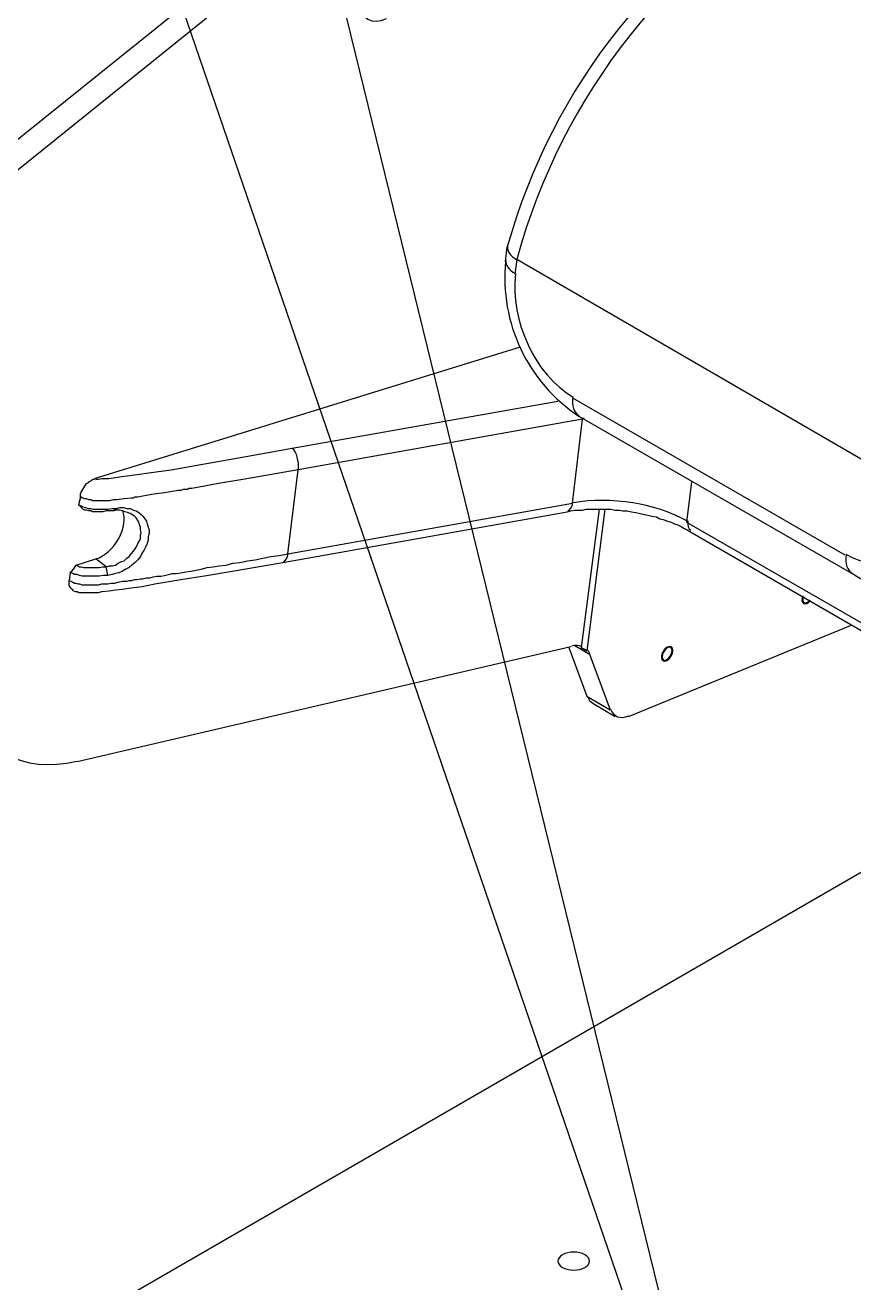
# Model space of a CAD drawing. Header units: millimetres. Extents: x 2758 to 41047, y 670 to 17125.
# Drawn here: x 34282 to 34685, y 7506 to 8117 of the extents above; entities that cross this region are included whole.
import ezdxf

# ---------------------------------------------------------------- set-up
doc = ezdxf.new("R2010")
doc.units = ezdxf.units.MM
doc.layers.add('PDF2_Geometría', color=7, linetype='Continuous')

# ---------------------------------------------------------------- blocks, each defined once
blk = doc.blocks.new('OH3A1-1$-$ASSY$$CENTER$TUB_-_v2$-$copia')
at = {"layer": 'PDF2_Geometría', "lineweight": -3}
for points in [[(14.6566, 8.9168), (13.1134, 15.2057)], [(14.6375, 8.8976), (13.1392, 13.2624)], [(14.6808, 10.645), (13.9792, 10.0809)], [(14.4033, 10.4508), (13.9592, 10.0942)], [(14.4833, 10.0158), (14.485, 10.03)], [(14.89, 9.7742), (14.8917, 9.7875), (14.4942, 10.0175), (14.4925, 10.0033)], [(19.6091, 9.9633), (15.8967, 7.8201), (14.041, 8.8917), (14.041, 8.9675), (14.8509, 9.435)], [(14.4975, 9.9325), (14.0842, 9.805)], [(14.2758, 9.8342), (14.5342, 9.88)], [(14.5483, 9.8833), (14.8133, 9.7308)], [(14.2717, 9.7317), (14.5483, 9.7808), (14.5583, 9.8625), (14.2817, 9.8133)], [(14.8917, 9.7042), (14.8875, 9.7033), (14.8825, 9.7017), (14.8783, 9.7008), (14.8733, 9.7), (14.8692, 9.6992), (14.8642, 9.6992), (14.8592, 9.7), (14.855, 9.7), (14.85, 9.7008), (14.8458, 9.7017), (14.8408, 9.7033), (14.8367, 9.7042), (14.8325, 9.7058), (14.8283, 9.7075), (14.8242, 9.71), (14.82, 9.7125), (14.555, 9.865)], [(14.0842, 9.805), (14.0858, 9.8042), (14.0875, 9.8042), (14.0908, 9.805), (14.0942, 9.805), (14.0975, 9.805), (14.1042, 9.8058), (14.11, 9.8067), (14.1158, 9.8075), (14.1225, 9.8083), (14.1342, 9.81), (14.1458, 9.8117), (14.1583, 9.8133), (14.1817, 9.8175), (14.2292, 9.8258), (14.2758, 9.8342)], [(14.0592, 9.7058), (14.0608, 9.705), (14.0625, 9.7042), (14.0642, 9.7033), (14.0658, 9.7033), (14.0675, 9.7025), (14.0692, 9.7025), (14.0717, 9.7017), (14.0733, 9.7017), (14.075, 9.7017), (14.0767, 9.7017), (14.0783, 9.7017), (14.08, 9.7017), (14.0817, 9.7017), (14.0833, 9.7017), (14.0858, 9.7017), (14.0875, 9.7017), (14.0908, 9.7025), (14.0933, 9.7025), (14.0967, 9.7025), (14.1, 9.7033), (14.1033, 9.7033), (14.1067, 9.7042), (14.1108, 9.705), (14.115, 9.705), (14.1175, 9.7058), (14.12, 9.7058), (14.1225, 9.7067), (14.125, 9.7067), (14.1283, 9.7075), (14.1308, 9.7075), (14.1342, 9.7083), (14.1375, 9.7083), (14.1408, 9.7092), (14.1442, 9.71), (14.1483, 9.71), (14.1517, 9.7108), (14.1558, 9.7117), (14.1592, 9.7125), (14.1633, 9.7125), (14.1675, 9.7133), (14.1725, 9.7142), (14.1775, 9.715), (14.1825, 9.7158), (14.1875, 9.7167), (14.1933, 9.7183), (14.1992, 9.7192), (14.205, 9.72), (14.2117, 9.7208), (14.2183, 9.7225), (14.225, 9.7233), (14.2325, 9.725), (14.24, 9.7258), (14.2475, 9.7275), (14.255, 9.7292), (14.2633, 9.73), (14.2717, 9.7317), (14.2817, 9.8133), (14.23, 9.8042), (14.2042, 9.8), (14.1908, 9.7975), (14.1783, 9.795), (14.1758, 9.795), (14.1742, 9.7942), (14.1733, 9.7942), (14.1725, 9.7942), (14.1717, 9.7942), (14.17, 9.7942), (14.1675, 9.7933), (14.1667, 9.7933), (14.165, 9.7933), (14.1517, 9.7908), (14.1392, 9.7892), (14.1258, 9.7867), (14.125, 9.7867), (14.1242, 9.7867), (14.1233, 9.7867), (14.1225, 9.7867), (14.1217, 9.7858), (14.12, 9.7858), (14.1192, 9.7858), (14.1125, 9.785), (14.105, 9.7842), (14.1017, 9.7842), (14.0983, 9.7833), (14.0958, 9.7833), (14.095, 9.7833), (14.0942, 9.7833), (14.0925, 9.7833), (14.0908, 9.7833), (14.0892, 9.7833), (14.0875, 9.7833), (14.0858, 9.7833), (14.0833, 9.7833), (14.0825, 9.7833), (14.0817, 9.7833), (14.08, 9.7842), (14.0783, 9.7842), (14.0758, 9.785), (14.0742, 9.785), (14.0725, 9.7858), (14.0708, 9.7867), (14.07, 9.7867)], [(14.07, 9.7867), (14.07, 9.7883), (14.07, 9.79), (14.0708, 9.7917), (14.0717, 9.7933), (14.0725, 9.7942), (14.0733, 9.7958), (14.0742, 9.7975), (14.075, 9.7983), (14.0758, 9.8), (14.0775, 9.8008), (14.0783, 9.8017), (14.08, 9.8025), (14.0808, 9.8033), (14.0825, 9.8042), (14.0833, 9.8042), (14.0842, 9.805)], [(14.6642, 9.8017), (14.6592, 9.7625)], [(14.07, 9.7867), (14.0683, 9.7792), (14.0708, 9.7783), (14.0725, 9.7775), (14.075, 9.7767), (14.0775, 9.7758), (14.08, 9.7758), (14.0825, 9.775), (14.0842, 9.775), (14.0867, 9.775), (14.0892, 9.775), (14.0917, 9.775), (14.0967, 9.775), (14.1008, 9.7758), (14.105, 9.7758), (14.1083, 9.7767), (14.1117, 9.7767), (14.115, 9.7758), (14.1183, 9.7758), (14.1217, 9.7742), (14.1242, 9.7733), (14.1267, 9.7717), (14.1292, 9.77), (14.1308, 9.7683), (14.1325, 9.7658), (14.1342, 9.7633), (14.135, 9.7608), (14.1358, 9.7575), (14.1367, 9.755), (14.1367, 9.7517), (14.1358, 9.7483), (14.1358, 9.745), (14.135, 9.7417), (14.1333, 9.7383), (14.1317, 9.735), (14.13, 9.7325), (14.1283, 9.7292), (14.1258, 9.7258), (14.1233, 9.7233), (14.12, 9.7208), (14.1175, 9.7183), (14.1142, 9.7167), (14.1108, 9.715), (14.1075, 9.7133), (14.1042, 9.7125), (14.1008, 9.7117), (14.0967, 9.7108), (14.0925, 9.7108), (14.0883, 9.71), (14.0833, 9.71), (14.0808, 9.71), (14.0783, 9.71), (14.0767, 9.71), (14.0742, 9.71), (14.0717, 9.71), (14.0692, 9.7108), (14.0667, 9.7117), (14.0642, 9.7117), (14.0625, 9.7125), (14.06, 9.7133)], [(14.0634, 9.6958), (14.065, 9.695), (14.0667, 9.695), (14.0684, 9.6942), (14.0709, 9.6942), (14.0725, 9.6942), (14.0742, 9.6942), (14.0775, 9.6942), (14.0809, 9.6942), (14.0842, 9.6942), (14.0875, 9.6942), (14.0909, 9.695), (14.0975, 9.6958), (14.1042, 9.6967), (14.1109, 9.6975), (14.1167, 9.6983), (14.13, 9.7), (14.1425, 9.7025), (14.1675, 9.7067), (14.1925, 9.7108), (14.2175, 9.715), (14.2667, 9.7233), (14.5433, 9.7725), (14.5467, 9.7733), (14.5508, 9.7742), (14.5542, 9.7742), (14.5583, 9.7742), (14.5617, 9.775), (14.5658, 9.775), (14.5692, 9.775), (14.5733, 9.775), (14.5775, 9.775), (14.5817, 9.775), (14.5858, 9.775), (14.59, 9.7742), (14.5942, 9.7742), (14.5975, 9.7733), (14.6017, 9.7733), (14.6058, 9.7725), (14.61, 9.7717), (14.6142, 9.7708), (14.6183, 9.77), (14.6217, 9.7692), (14.6258, 9.7683), (14.63, 9.7675), (14.6333, 9.7658), (14.6367, 9.765), (14.6408, 9.7633), (14.6442, 9.7625), (14.6475, 9.7608), (14.6508, 9.76), (14.6542, 9.7583), (14.6567, 9.7567), (14.66, 9.755), (14.6625, 9.7533), (14.8775, 9.6292)], [(14.0658, 9.7208), (14.0675, 9.72), (14.0692, 9.7192), (14.0708, 9.7192), (14.0733, 9.7183), (14.075, 9.7183), (14.0767, 9.7183), (14.0808, 9.7183), (14.0842, 9.7183), (14.0883, 9.7183), (14.0917, 9.7192), (14.095, 9.7192), (14.0983, 9.72), (14.1008, 9.72), (14.1042, 9.7208), (14.1067, 9.7225), (14.11, 9.7242), (14.1125, 9.725), (14.115, 9.7275), (14.1175, 9.7292), (14.1192, 9.7317), (14.1217, 9.7342), (14.1233, 9.7367), (14.125, 9.7392), (14.1258, 9.7417), (14.1275, 9.7442), (14.1283, 9.7467), (14.1283, 9.75), (14.1292, 9.7525), (14.1283, 9.755), (14.1283, 9.7575), (14.1275, 9.76), (14.1267, 9.7625), (14.1258, 9.7642), (14.1242, 9.7667), (14.1225, 9.7683), (14.12, 9.77), (14.1183, 9.7708), (14.1158, 9.7717), (14.1133, 9.7725), (14.1108, 9.7733), (14.1083, 9.7742), (14.105, 9.7742), (14.1025, 9.7733), (14.0983, 9.7733), (14.095, 9.7733), (14.0917, 9.7725), (14.0875, 9.7725), (14.0842, 9.7725), (14.0817, 9.7725), (14.08, 9.7733), (14.0783, 9.7733), (14.0758, 9.7742), (14.0742, 9.7742), (14.0725, 9.775)], [(14.0725, 9.775), (14.0708, 9.7767), (14.07, 9.7783), (14.0692, 9.7783), (14.0683, 9.7792)], [(14.105, 9.7758), (14.1025, 9.7733)], [(14.5742, 9.775), (14.5567, 9.6408)], [(14.58, 9.775), (14.5625, 9.6375)], [(14.6592, 9.7625), (14.875, 9.6383)], [(14.06, 9.7133), (14.0608, 9.7142), (14.0617, 9.715), (14.0633, 9.7167), (14.0658, 9.7208), (14.085, 9.7267)], [(14.095, 9.7192), (14.085, 9.7267)], [(14.06, 9.7133), (14.0592, 9.7058)], [(14.0967, 9.7108), (14.095, 9.7192)], [(14.0633, 9.6958), (14.0625, 9.6967), (14.0617, 9.6975), (14.0608, 9.6983), (14.06, 9.6992), (14.0592, 9.7008), (14.0592, 9.7025), (14.0592, 9.7042), (14.0592, 9.7058)], [(14.82, 9.6625), (14.6025, 9.5733)], [(14.0667, 9.53), (14.5467, 9.6417)], [(14.545, 9.6408), (14.5625, 9.5933)], [(14.5508, 9.6425), (14.565, 9.6342)], [(14.5567, 9.6408), (14.5625, 9.6375)], [(14.5567, 9.6408), (14.5583, 9.64), (14.56, 9.6392), (14.5617, 9.6383), (14.5625, 9.6375)], [(14.565, 9.6342), (14.585, 9.58)], [(14.5625, 9.5933), (14.585, 9.58)], [(14.59, 9.5733), (14.5675, 9.5867)]]:
    blk.add_lwpolyline(points, dxfattribs=at)
for centre, radius, start, end in [((15.0615, 9.869), 0.5985, 118.5063, 164.3978), ((15.0809, 9.8582), 0.6079, 118.4958, 164.8084), ((14.6439, 9.9997), 0.1613, 174.2452, 236.5832), ((14.5327, 9.8661), 0.026, 353.4423, 354.8994), ((14.5779, 9.758), 0.1067, 99.7296, 100.2452), ((14.552, 9.6295), 0.0142, 19.7016, 35.6012)]:
    blk.add_arc(centre, radius, start, end, dxfattribs=at)
for points in [[(14.3416, 10.2668), (14.3418, 10.2517), (14.3535, 10.2449), (14.3676, 10.2516)], [(14.4853, 10.0302), (14.4847, 10.0258), (14.488, 10.0211), (14.4944, 10.0173)], [(14.4836, 10.0168), (14.483, 10.0124), (14.4864, 10.0077), (14.4927, 10.004)], [(14.4931, 10.0036), (14.4874, 9.9586), (14.5125, 9.9049), (14.5492, 9.8838)], [(14.5487, 9.8842), (14.5476, 9.8755), (14.5498, 9.8687), (14.5548, 9.8659)], [(14.2819, 9.814), (14.2828, 9.8214), (14.2802, 9.8306), (14.2762, 9.8346)], [(14.6601, 9.7633), (14.6305, 9.7805), (14.5852, 9.7878), (14.549, 9.7813)], [(14.5439, 9.7736), (14.5463, 9.774), (14.548, 9.777), (14.5486, 9.7815)], [(14.8142, 9.7313), (14.8509, 9.7102), (14.8853, 9.7296), (14.891, 9.7747)], [(14.1073, 9.7466), (14.1127, 9.7563), (14.1141, 9.7665), (14.1111, 9.7736)], [(14.6606, 9.7636), (14.66, 9.7593), (14.6611, 9.756), (14.6636, 9.7546)], [(14.0851, 9.7267), (14.0935, 9.7294), (14.102, 9.737), (14.1073, 9.7466)], [(14.2673, 9.7244), (14.2696, 9.7248), (14.2714, 9.7278), (14.2719, 9.7323)], [(14.8145, 9.7309), (14.8134, 9.7222), (14.8157, 9.7154), (14.8206, 9.7125)], [(14.7722, 9.6909), (14.771, 9.6876), (14.7713, 9.6846), (14.7731, 9.6836)], [(14.773, 9.6904), (14.7719, 9.6876), (14.7721, 9.6851), (14.7736, 9.6843)], [(14.7731, 9.6836), (14.7749, 9.6825), (14.7777, 9.6837), (14.7799, 9.6864)], [(14.7736, 9.6843), (14.775, 9.6835), (14.7773, 9.6845), (14.7792, 9.6868)], [(14.5577, 9.6415), (14.5547, 9.6428), (14.5512, 9.643), (14.5473, 9.6421)], [(14.6404, 9.6411), (14.6373, 9.6393), (14.6348, 9.6349), (14.6348, 9.6314)], [(14.6406, 9.6403), (14.638, 9.6386), (14.6357, 9.6347), (14.6356, 9.6316)], [(14.646, 9.6378), (14.646, 9.6414), (14.6435, 9.6428), (14.6404, 9.6411)], [(14.6452, 9.6376), (14.6453, 9.6407), (14.6433, 9.6419), (14.6406, 9.6403)], [(14.6348, 9.6314), (14.6348, 9.6278), (14.6373, 9.6263), (14.6404, 9.6281)], [(14.6356, 9.6316), (14.6355, 9.6285), (14.6376, 9.6273), (14.6402, 9.6289)], [(14.6402, 9.6289), (14.6429, 9.6306), (14.6451, 9.6345), (14.6452, 9.6376)], [(14.6404, 9.6281), (14.6435, 9.6299), (14.646, 9.6342), (14.646, 9.6378)], [(14.563, 9.5932), (14.564, 9.5903), (14.5658, 9.588), (14.5681, 9.5867)], [(13.9574, 9.5906), (13.9715, 9.5411), (14.0136, 9.5178), (14.0665, 9.5302)], [(14.5855, 9.5807), (14.5882, 9.5734), (14.5949, 9.5709), (14.603, 9.5742)], [(14.5605, 9.0508), (14.5545, 9.0542), (14.5447, 9.0542), (14.5387, 9.0508)], [(14.5387, 9.0508), (14.5327, 9.0474), (14.5327, 9.0418), (14.5387, 9.0384)], [(14.5605, 9.0384), (14.5665, 9.0418), (14.5665, 9.0474), (14.5605, 9.0508)], [(14.5387, 9.0384), (14.5447, 9.035), (14.5545, 9.035), (14.5605, 9.0384)]]:
    blk.add_open_spline(points, degree=3, dxfattribs=at)

msp = doc.modelspace()

# ---------------------------------------------------------------- block references
at = {"xscale": 500, "yscale": 500, "zscale": 500}
msp.add_blockref('OH3A1-1$-$ASSY$$CENTER$TUB_-_v2$-$copia', (27274.29, 2994.47), dxfattribs=at)

doc.saveas('drawing.dxf')
